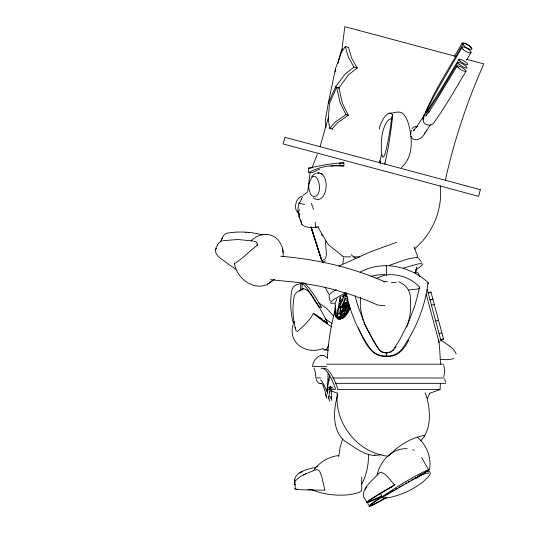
<?xml version="1.0" encoding="UTF-8"?>
<svg xmlns="http://www.w3.org/2000/svg" width="533" height="533" viewBox="0 0 533 533"><rect width="100%" height="100%" fill="white"/><g stroke="black" fill="none" stroke-linecap="round" stroke-linejoin="round"><path stroke-width="0.8" d="M324.47 490.133A68.997 9.494 0.2 0 1 299.559 489.694A6.243 0.859 0.2 0 1 295.142 489.014L295.169 484.33M295.262 327.255L295.908 330.5L297.474 331.506C303.33 326.116 309.72 320.646 313.437 313.417L327.222 322.905L324.457 320.679M347.636 297.994L347.596 301.152L346.63 301.465L347.283 296.848M343.985 308.014L344.025 304.809L342.839 304.403L342.772 309.207L341.773 310.579L340.127 310.832L339.441 313.671L339.741 314.223L342.652 310.046L339.701 317.035L336.943 316.968L337.795 315.016L338.328 308.48L340.794 307.008L341.986 307.414M283.136 256.346C284.282 245.82 277.08 233.887 265.474 234.567M327.469 391.362L327.389 393.854L327.868 389.85M327.635 386.372L328.081 373.073M368.576 454.836C368.463 464.849 366.637 475.083 361.82 483.957M392.481 115.208L392.468 115.748A13.012 1.885 -83.4 0 1 391.915 122.39A72.348 10.48 -83.4 0 1 385.059 162.792M329.574 391.648L329.507 393.274L330.347 386.718M329.674 389.203L329.734 387.578M342.919 263.588L343.472 258.119M429.312 393.421L440.038 389.583L440.391 383.207M360.395 297.294L360.321 307.874L363.12 320.286M337.342 392.934C334.044 422.989 357.75 453.197 388.071 456.188M327.342 358.449C328.288 342.319 330.7 326.249 335.024 310.672M294.822 483.724L295.016 482.305M308.794 183.712L308.794 189.315M309.233 183.712C314.017 165.37 323.205 185.857 317.875 194.172C316.036 198.096 310.726 196.85 310.053 192.633M338.702 456.834L339.967 447.907L342.612 438.919M335.144 71.962L335.497 68.75L341.36 52.354L345.271 46.538L348.462 47.397M391.762 116.58L391.389 119.785A48.23 6.982 -83.4 0 1 385.752 151.212A20.547 2.978 -83.4 0 1 381.908 155.096L381.801 154.33A20.54 5.423 89.1 0 1 382.901 131.365A48.396 12.772 89.1 0 1 391.262 118.852L392.108 118.979M328.921 381.048L329.108 379.449M329.301 377.844L329.587 375.445L326.929 390.689M310.146 172.519L307.701 191.933L302.817 195.464M410.63 134.076L411.383 130.392M294.696 479.16C297.227 469.933 310.266 469.346 317.788 466.435M329.254 295.282L329.261 297.7L330.14 301.085M341.58 52.421L344.811 26.65L455.848 56.398M429.405 469.886C431.823 457.88 426.68 445.022 417.419 437.207M327.135 323.451L327.309 322.352A99.191 54.746 56.1 0 0 317.135 304.05C312.751 299.286 310.592 290.378 303.69 288.713A5.13 2.832 56.1 0 0 302.677 288.819C299.453 290.545 295.229 292.251 294.229 296.221C292.211 306.861 292.67 317.941 295.342 328.428M342.832 300.019L341.14 301.431L339.947 301.025L340.627 296.668M344.598 307.688L343.412 307.281L343.425 309.466L341.16 314.883L340.087 316.322L341.28 316.729L344.904 314.084L347.183 310.612L348.675 306.248L347.483 305.842L343.685 312.018L344.211 309.753L346.477 307.255L348.349 302.271M338.208 313.431L337.262 317.335L336.07 316.928L338.335 307.554L340.074 297.201M340.734 300.799L339.528 307.961L338.335 307.554M301.471 199.129L300.392 201.501L299.02 203.073L298.373 206.011L297.734 211.528L299.073 214.333M335.497 68.75L328.301 103.182L325.343 120.098L325.896 127.367M343.918 295.222L346.177 296.168L343.918 295.222L343.538 297.327L343.099 297.507L342.519 295.868L343.712 296.275L344.098 297.367M293.077 324.75C287.62 343.072 306.402 355.011 322.438 348.649M416.999 257.879L417.452 255.72L415.833 251.902M415.54 272.57L416.746 267.053M415.86 271.304L416.133 269.991M445.308 180.274C454.209 140.319 467.148 101.27 483.857 63.907L466.608 59.283M340.794 307.008L340.107 309.92L342.839 304.403M340.807 313.371L341.32 311.245L340.127 310.832M338.015 63.514L340.953 51.641L342.419 48.903M298.813 211.594L299.359 209.422M328.481 117.193L320.013 146.695M381.548 154.717L379.956 160.646L380.029 163.058M392.701 116.76L392.341 114.888M377.018 474.823C380.342 461.052 392.121 447.873 407.232 448.713M443.802 376.931L444.775 371.088L443.802 365.252M235.979 269.138A99.984 83.028 16 0 1 228.55 264.335C223.44 259.551 210.981 254.741 217.111 245.833M423.602 116.674C433.942 91.076 449.432 67.924 462.984 43.959M340.087 316.322L343.712 313.677L345.99 310.199L347.483 305.842M337.775 394.72C333.332 409.077 331.693 430.984 344.998 441.264C355.751 447.76 367.69 458.78 381.208 454.396M336.876 298.793L335.03 304.003L336.07 313.071L334.278 312.198L336.07 316.928M406.692 327.055C410.037 318.627 411.236 309.393 410.39 300.379C411.116 291.484 406.539 285.048 398.624 281.704M420.757 440.684C432.343 429.258 430.631 406.832 425.174 392.754M347.669 307.661L349.002 304.103M348.256 302.944L347.09 303.13L345.058 307.255L343.865 306.841L345.124 302.837L343.165 303.15L341.68 306.535L339.128 306.362L340.913 303.504L339.881 303.663L341.073 304.07M345.058 307.255L345.864 305.136M343.465 306.275L344.025 304.809M343.865 306.841L345.897 302.717L347.649 302.444M311.932 168.002L317.308 154.43M220.589 241.929L222.414 237.518M221.155 240.856L222.334 238.004M336.943 316.968L340.893 317.448L341.5 315.996M217.484 244.814L219.21 242.442L221.515 241.049M257.192 245.566L257.805 244.141M217.304 245.227L217.551 244.654M424.348 114.895L423.955 115.801A5.197 3.798 24.3 0 0 423.895 116.82M343.465 305.589L344.351 303.557L343.165 303.15M328.301 103.182L335.53 86.939L345.084 74.107L353.912 67.031L357.676 68.044M301.478 199.082L302.244 197.33L302.011 196.364M374.366 455.535L374.752 454.716M425.387 112.643L437.067 90.463L462.038 47.404M427.333 398.251L429.558 393.727M222.541 237.232C223.447 235.233 225.239 233.634 227.384 233.114C238.571 231.215 250.137 231.855 261.137 234.547M408.624 339.987C404.807 348.769 396.978 357.783 386.385 356.284A19.741 19.541 -47.8 0 1 381.728 356.091C368.583 353.426 363.286 338.628 358.249 327.815M389.203 455.615C398.024 445.595 411.243 437.746 424.388 435.341L424.774 436.161M348.209 302.271L344.971 307.974L344.298 308.081L343.412 307.281M294.423 321.439L293.543 323.771M454.522 56.085L462.084 43.273M458.84 59.423L441.091 89.024L426 112.789M457.947 62.674L438.053 95.74L426.68 112.983M457.028 66.105L435.028 102.549L428.445 112.696L429.072 111.817L425.714 115.987L426.74 115.161M466.055 71.169C455.882 88.072 446.268 105.394 434.761 121.444C431.483 128.566 420.37 124.442 423.508 116.98L423.449 120.005M301.745 289.732L302.391 288.973M466.568 60.022L471.065 52.474M378.677 473.457C373.386 479.96 361.061 487.915 363.779 497.642M295.755 480.526C300.086 475.396 307.255 473.371 313.231 470.752M325.536 258.452L326.456 254.807L325.523 242.082M347.829 307.621L348.675 306.248M366.844 486.809L365.145 489.441M430.457 124.769L426.287 131.011M394.953 348.122L395.852 346.763M424.928 114.242L416.14 127.52M297.128 211.994L298.866 212.554M410.91 136.108C413.988 143.843 423.095 138.047 425.167 132.584M424.515 133.503L426.88 130.172M313.277 470.859L315.389 468.44M338.702 88.172L348.489 74.913L357.163 67.904L351.567 58.01L348.509 47.41M341.28 316.729L341.999 315.769M394.094 349.441L392.688 350.987M416.786 126.601L413.228 130.805L414.261 129.979L413.628 130.372M311.558 176.896L313.391 174.744L315.523 173.392M332.945 129.252L329.767 128.4L335.104 122.17L345.95 114.562L348.729 115.308M251.203 240.976C254.228 237.691 258.358 235.2 262.849 234.687M378.663 473.71L379.496 472.778L381.248 472.185L385.152 474.39L387.544 476.655L394.473 484.937L391.528 487.102M314.843 468.52C320.873 461.531 329.467 456.375 338.768 455.582M401.422 167.469C413.468 157.028 412.462 138.946 408.811 124.842C407.718 120.871 405.999 116.96 403.254 113.842C399.543 110.104 393.994 113.369 389.616 113.249M329.554 294.443L332.212 292.071L336.33 289.506M339.947 301.025L343.325 298.2L341.167 302.991L339.881 303.663M266.693 285.188L274.275 279.352L267.419 284.149M415.454 478.774L419.544 476.262A7.928 1.106 -26.1 0 1 424.821 473.837L428.192 472.911A7.249 1.013 -26.1 0 1 428.319 473.451M414.121 249.158C432.463 234.16 443.056 209.216 440.191 185.577M415.787 269.691L419.591 267.313L422.356 264.854L422.003 263.662L418.552 263.815L403.488 268.052M364.359 498.002L366.824 502.239A6.529 0.899 -30.2 0 0 368.556 502.293A72.202 9.94 -30.2 0 0 381.068 496.756L381.208 496.803A72.202 9.94 -29.8 0 0 370.155 504.804A6.529 0.899 -29.8 0 0 369.336 506.337L370.522 505.597A3.378 0.466 -29.8 0 0 372.78 504.684A83.035 11.426 -29.8 0 0 385.586 497.749M381.388 496.443L381.022 496.776M383.327 496.223L388.31 493.345M389.736 492.525L394.007 490.054M395.433 489.234L396.852 488.415M398.99 487.182L400.41 486.356M401.835 485.536L403.261 484.717M405.393 483.484L406.819 482.658M408.245 481.839L409.664 481.013M411.09 480.193L413.222 478.96M414.647 478.141L416.073 477.315M417.492 476.495L422.476 473.617M423.902 472.798L426.034 471.565M426.993 471.572L381.435 497.875A43.526 2.572 -30 0 1 399.583 485.383A22.293 1.319 -30 0 1 422.369 472.465A22.293 1.319 -30 0 1 427.066 471.532M381.588 496.803L381.008 497.129L381.821 495.837L380.176 493.198M299.286 291.205L303.69 288.713M345.357 292.764L333.465 299.646L330.693 302.111L331.046 303.304L334.497 303.15M392.308 486.656A83.035 11.426 -30.2 0 0 369.975 500.081A3.378 0.466 -30.2 0 0 368.056 501.58L366.824 502.239A6.529 0.899 -30.2 0 1 370.468 499.308A72.202 9.94 -30.2 0 1 395.093 484.59M390.842 352.153L391.495 351.813M302.411 471.658L299.746 473.024M306.435 473.517L303.623 474.923M308.554 172.545L313.784 170.074A128.54 78.704 -82.5 0 1 334.751 165.67L343.865 165.95L343.865 162.858C331.952 163.131 320.193 165.73 308.554 168.142L308.554 172.545L312.445 172.545L317.675 170.074M324.857 259.185L322.232 260.484L322.765 262.143L325.383 260.844M338.801 266.094L370.568 251.783L396.585 242.302M296.615 284.649C294.376 285.588 292.564 287.527 291.924 289.885C289.945 300.739 290.438 312.005 293.15 322.685M360.035 272.183C382.054 259.997 410.084 265.92 428.066 282.57L428.372 284.002M375.938 278.632L384.853 274.988M266.067 284.902C251.896 290.285 236.166 277.2 234.387 263.142M301.278 196.344C296.115 198.802 294.263 206.084 296.508 211.148M314.843 470.392C316.475 469.18 318.607 469.726 319.673 471.305L321.699 476.449L324.897 490.133M302.617 282.71L301.738 283.25A5.037 2.945 77.3 0 0 300.958 284.029L300.252 286.308L300.479 290.172M389.35 265.334C398.524 262.389 407.585 257.965 417.332 257.472M389.436 352.679L390.149 352.44M296.968 284.729L301.738 283.25L302.364 284.742A2.618 1.532 77.3 0 0 302.004 285.188L302.031 289.599M316.702 173.392L317.308 173.205M453.916 358.436L450.205 359.562L440.111 359.382M321.226 383.48C318.507 384.366 316.862 381.108 316.136 379.016M428.092 292.67L430.924 291.911L443.576 339.128L440.744 339.887M428.226 293.163L431.057 292.41M430.024 299.872L432.856 299.113M430.777 299.859L432.903 299.293M431.464 305.236L434.295 304.476M435.714 321.093L438.539 320.333M439.065 333.605L441.89 332.845M441.371 339.394L443.496 338.828M370.841 276.334L376.931 275.068A42.72 42.373 -4.5 0 1 386.312 274.861A42.72 42.373 -4.5 0 1 395.699 275.048C404.647 276.214 413.335 280.285 419.431 287.021L419.718 288.366L417.599 289.026L408.811 289.985M327.022 357.803C320.959 351.194 312.858 359.535 312.585 366.477L326.756 366.477M345.044 294.096L346.57 293.863M343.958 294.862L347.003 294.389M222.827 240.696L237.758 239.497L252.749 241.016M339.281 163.404L343.865 162.858M387.931 352.979L386.385 353.059A10.147 10.047 -47.8 0 1 384.846 352.959M391.382 282.75L396.319 282.37M341.933 296.355L343.712 296.275M266.773 234.52L261.69 234.747M320.686 383.64L320.133 383.66L321.859 383.66M308.554 168.142L310.892 168.142M343.718 256.873L350.734 256.873M353.699 256.873L359.688 256.873M414.214 272.703L417.959 272.703L420.011 276.874M320.879 355.504L322.672 355.504M326.549 364.192L443.383 364.192M320.506 377.93L315.789 377.93L315.549 372.973L313.99 368.063M332.865 377.99L443.383 377.99M335.703 383.334L445.761 383.334M331.1 389.583L335.017 389.583M337.376 389.583L440.038 389.583M383.34 281.484L387.358 281.631M384.899 305.682L377.877 305.116L367.803 300.799L349.348 294.089L329.974 288.566L319.98 286.261L299.499 282.603L270.244 279.665M342.233 306.901L339.128 306.362M343.865 165.95L338.642 165.676A128.54 78.704 -82.5 0 0 330.78 166.289M324.537 349.881L328.321 350.194M245.86 232.188L246.239 232.221M248.844 232.435L249.244 232.475M280.824 256.253C316.529 259.258 352.007 267.266 384.813 281.85L383.294 281.584M253.635 241.276L255.873 241.682L257.179 243.188L257.019 245.52C249.324 251.096 242.708 258.692 234.447 263.622L234.667 263.895M318.281 172.932C331.793 174.124 326.396 207.15 313.424 197.816M335.53 86.939L339.474 87.998M298.973 203.06L304.596 204.565M312.704 206.737L313.404 209.429M384.02 352.473L381.228 351.354L379.063 349.481L372.64 339.221L364.918 324.144L358.796 308.534A164.99 163.644 -4.5 0 1 355.045 295.595M318.827 306.635L321.299 307.361M303.657 282.71L304.023 282.83M346.85 298.633L348.042 299.046M345.897 302.717L347.09 303.13M344.938 305.169L346.124 305.576M345.99 310.199L347.183 310.612M344.211 309.753L345.404 310.159M343.552 311.152L344.744 311.558M341.52 312.691L342.712 313.098M343.712 313.677L344.904 314.084M334.278 312.198L335.47 312.604M339.701 317.035L340.893 317.448M336.883 392.961L330.753 390.776M382.647 352.393L383.36 352.639M412.675 449.625L414.074 450.292M381.315 351.74L381.961 352.093M318.627 302.777L326.482 308.334L333.705 315.949M355.977 258.332L353.366 256.779L351.147 254.621M331.726 326.936L323.105 321.146L313.124 313.137M321.272 173.392L322.652 174.291M319.02 316.962L321.579 318.734M317.741 316.076L315.19 314.297M441.124 340.141C446.401 344.325 453.47 347.269 456.161 353.872M325.323 318.794L332.032 323.531M318.148 227.518L326.269 241.389L326.196 240.996M304.783 283.25L309.08 288.126L313.671 294.449A99.984 58.477 77.3 0 1 321.419 307.581M380.702 351.34L378.736 349.328M343.558 256.893L328.708 244.973L325.85 241.083M418.565 258.165L421.41 262.169M444.462 378.783L445.788 382.194M329.001 294.343L325.09 287.06M375.658 344.558L377.964 348.122M375.239 343.872L367.504 330.107M321.512 234.38L322.472 235.999M421.636 457.6L428.752 469.939M367.717 503.498L368.53 504.918M353.912 67.031L348.262 56.984L345.271 46.538M298.214 212.5L297.754 211.601M345.95 114.562L340.067 102.642L336.676 87.245L329.454 103.489L328.281 119.925L329.767 128.4M365.458 325.87L367.23 329.534M297.907 211.834L298.074 212.201M414.141 247.006L415.793 251.23M363.852 322.292L365.145 325.223M311.279 203.353L312.445 205.991M415.38 270.624L415.927 271.917M344.984 295.755L345.364 296.741L346.104 296.155L345.877 294.649M298.733 212.82L298.94 216.538L301.831 224.32M298.94 216.538L299.366 217.684M300.625 219.823L301.425 222.074M310.986 226.492A92.909 0.56 72.4 0 1 320.639 257.039L321.226 259.011L320.946 258.085M320.746 257.639L320.56 257.059A92.769 0.56 72.4 0 1 311.039 227.331M320.813 257.599L320.633 257.026A106.687 0.646 72.4 0 0 311.392 227.831M320.873 257.852L321.759 260.69L320.58 257.053A106.52 0.646 72.4 0 1 311.239 227.904M379.969 160.606L380.315 163.005M309.84 191.927L309.267 189.561M427.219 289.406L441.097 341.2M426.153 294.036L439.212 342.779M379.996 161.825L380.302 163.051M338.941 87.852L342.393 103.302L348.296 115.188L337.496 122.81L332.152 128.773M386.525 275.867L386.312 265.267M386.385 353.059L386.312 352.726L386.385 356.284M283.03 252.462L282.55 248.811M438.579 339.468L439.618 348.122L440.578 364.039M299.306 216.065L299.12 213.387M315.256 222.148L315.543 227.291A22.293 11.426 -3.1 0 0 318.647 226.718M329.127 394.12L329.247 396.552M330.973 386.938L331.506 398.477M423.775 116.58L423.788 117.726M295.002 479.74L295.016 482.079M294.656 479.753L294.676 484.737M361.707 477.182L361.707 489.521A20.96 5.363 0 0 1 358.103 492.765L351.673 494.344A21.527 5.51 0 0 1 330.187 494.504A41.401 10.6 0 0 1 311.972 489.521M339.974 162.858L339.974 165.95M215.865 249.597A5.037 4.184 16 0 1 216.511 248.338M328.641 344.998A12.046 4.091 -85.3 0 1 322.971 348.229M302.364 284.742A2.658 1.552 77.3 0 1 302.817 284.542L304.09 285.055L305.942 287.24A112.343 65.706 77.3 0 1 319.074 307.095M346.184 292.857A141.825 140.665 -4.5 0 0 347.809 300.059C352.253 317.568 360.081 334.158 370.455 348.928C373.06 352.599 377.257 354.925 381.641 355.691A19.648 19.488 -4.5 0 0 386.312 355.937A19.648 19.488 -4.5 0 0 390.989 355.678C395.373 354.898 399.57 352.566 402.168 348.888C412.549 334.098 420.37 317.488 424.821 299.959A141.825 140.665 -4.5 0 0 428.066 282.57M419.431 287.021A164.99 163.644 -4.5 0 1 413.835 308.467L407.712 324.091L399.983 339.188L393.567 349.461L391.395 351.34L388.61 352.466A10.107 10.027 -4.5 0 1 384.053 352.473M323.351 368.27A69.776 15.49 82.4 0 1 337.715 388.624M321.019 368.276A71.036 15.67 82.4 0 1 335.577 389.117M320.553 379.849A61.741 10.687 80.9 0 1 327.542 393.541M328.455 396.172A61.741 10.687 80.9 0 1 329.141 398.264M333.065 388.297A19.528 6.996 74.7 0 0 326.869 389.703L328.988 389.123A19.528 6.996 74.7 0 1 330.773 386.678M329.814 401.082A11.466 4.111 74.7 0 1 328.228 397.105M331.932 400.503A11.466 4.111 74.7 0 1 330.347 396.525M322.492 384.007A61.741 8.581 80.9 0 1 326.522 396.199M326.909 398.298A11.466 3.744 74.9 0 1 325.37 394.32M349.848 305.549A16.796 7.049 -71.1 0 1 336.23 317.035M335.85 316.375A16.796 7.049 -71.1 0 1 335.437 305.162M349.954 307.894A16.796 7.049 -71.1 0 1 338.602 318.654M338.069 318.334A16.796 7.049 -71.1 0 1 337.136 317.348M350.168 308.087A17.442 7.315 -71.1 0 1 342.512 318.614M340.314 319.507A17.442 7.315 -71.1 0 1 335.85 315.523M294.969 484.963A6.243 0.859 -0.2 0 1 295.022 484.424M295.142 489.014A6.243 0.859 0.2 0 1 295.089 488.468M297.754 489.227A3.225 0.446 0.2 0 1 296.668 489.041M312.698 489.674A79.35 10.92 0.2 0 1 308.014 489.587M368.056 501.58A3.378 0.466 -30.2 0 0 369.049 501.52A83.035 11.426 -30.2 0 0 381.408 496.03M370.522 505.597A3.378 0.466 -29.8 0 1 371.068 504.764A83.035 11.426 -29.8 0 1 381.435 497.202M369.336 506.337A6.529 0.899 -29.8 0 0 373.693 504.644A72.202 9.94 -29.8 0 0 386.798 497.569M381.168 497.469A43.326 11.086 -30 0 0 403.974 492.965A22.533 5.77 -30 0 0 423.355 481.585L428.359 476.795A21.94 5.616 -30 0 0 426.753 471.152M425.048 114.155A5.197 3.798 24.3 0 1 426.007 113.636M412.062 128.666A5.19 4.837 17.3 0 1 417.819 126.521M385.059 162.772A25.664 3.718 -83.4 0 1 384.639 164.224M390.582 113.123A72.548 19.148 89.1 0 0 379.836 126.474A25.591 6.756 89.1 0 0 379.276 129.039M390.582 113.143A12.912 3.405 89.1 0 1 392.341 114.888M462.131 43.759A5.17 1.552 30.7 0 1 465.242 43.386A5.17 1.552 30.7 0 1 470.679 47.197M471.025 47.823A5.17 1.552 30.7 0 1 471.072 48.31M317.082 227.058A22.293 10.893 -20.4 0 1 302.704 225.226A11.413 5.577 -20.4 0 1 301.438 223.214M318.328 169.8A128.54 78.704 -82.5 0 1 319.633 169.281M318.847 172.932L317.815 172.932L318.847 172.932M480.346 189.661L478.647 196.337L283.11 143.943L284.975 137.307L480.346 189.661M345.611 298.573L344.351 301.984L343.305 302.551L345.091 297.76L345.611 298.573M459.146 64.313A5.19 1.199 30.4 0 0 466.775 67.951A5.19 1.199 30.4 0 0 461.471 63.307A5.19 1.199 30.4 0 0 459.146 64.313M459.999 61.042A5.163 1.193 30.4 0 0 467.608 64.693A5.163 1.193 30.4 0 0 462.397 60.096A5.163 1.193 30.4 0 0 459.999 61.042M464.003 45.798A5.17 1.552 30.7 0 0 471.712 49.316A5.17 1.552 30.7 0 0 466.721 44.326A5.17 1.552 30.7 0 0 464.003 45.798M458.187 67.731A5.19 1.199 30.4 0 0 465.835 71.402A5.19 1.199 30.4 0 0 460.599 66.778A5.19 1.199 30.4 0 0 458.187 67.731M463.024 49.316A5.19 1.672 30.9 0 0 470.792 52.814A5.19 1.672 30.9 0 0 465.842 47.684A5.19 1.672 30.9 0 0 463.024 49.316"/></g></svg>
